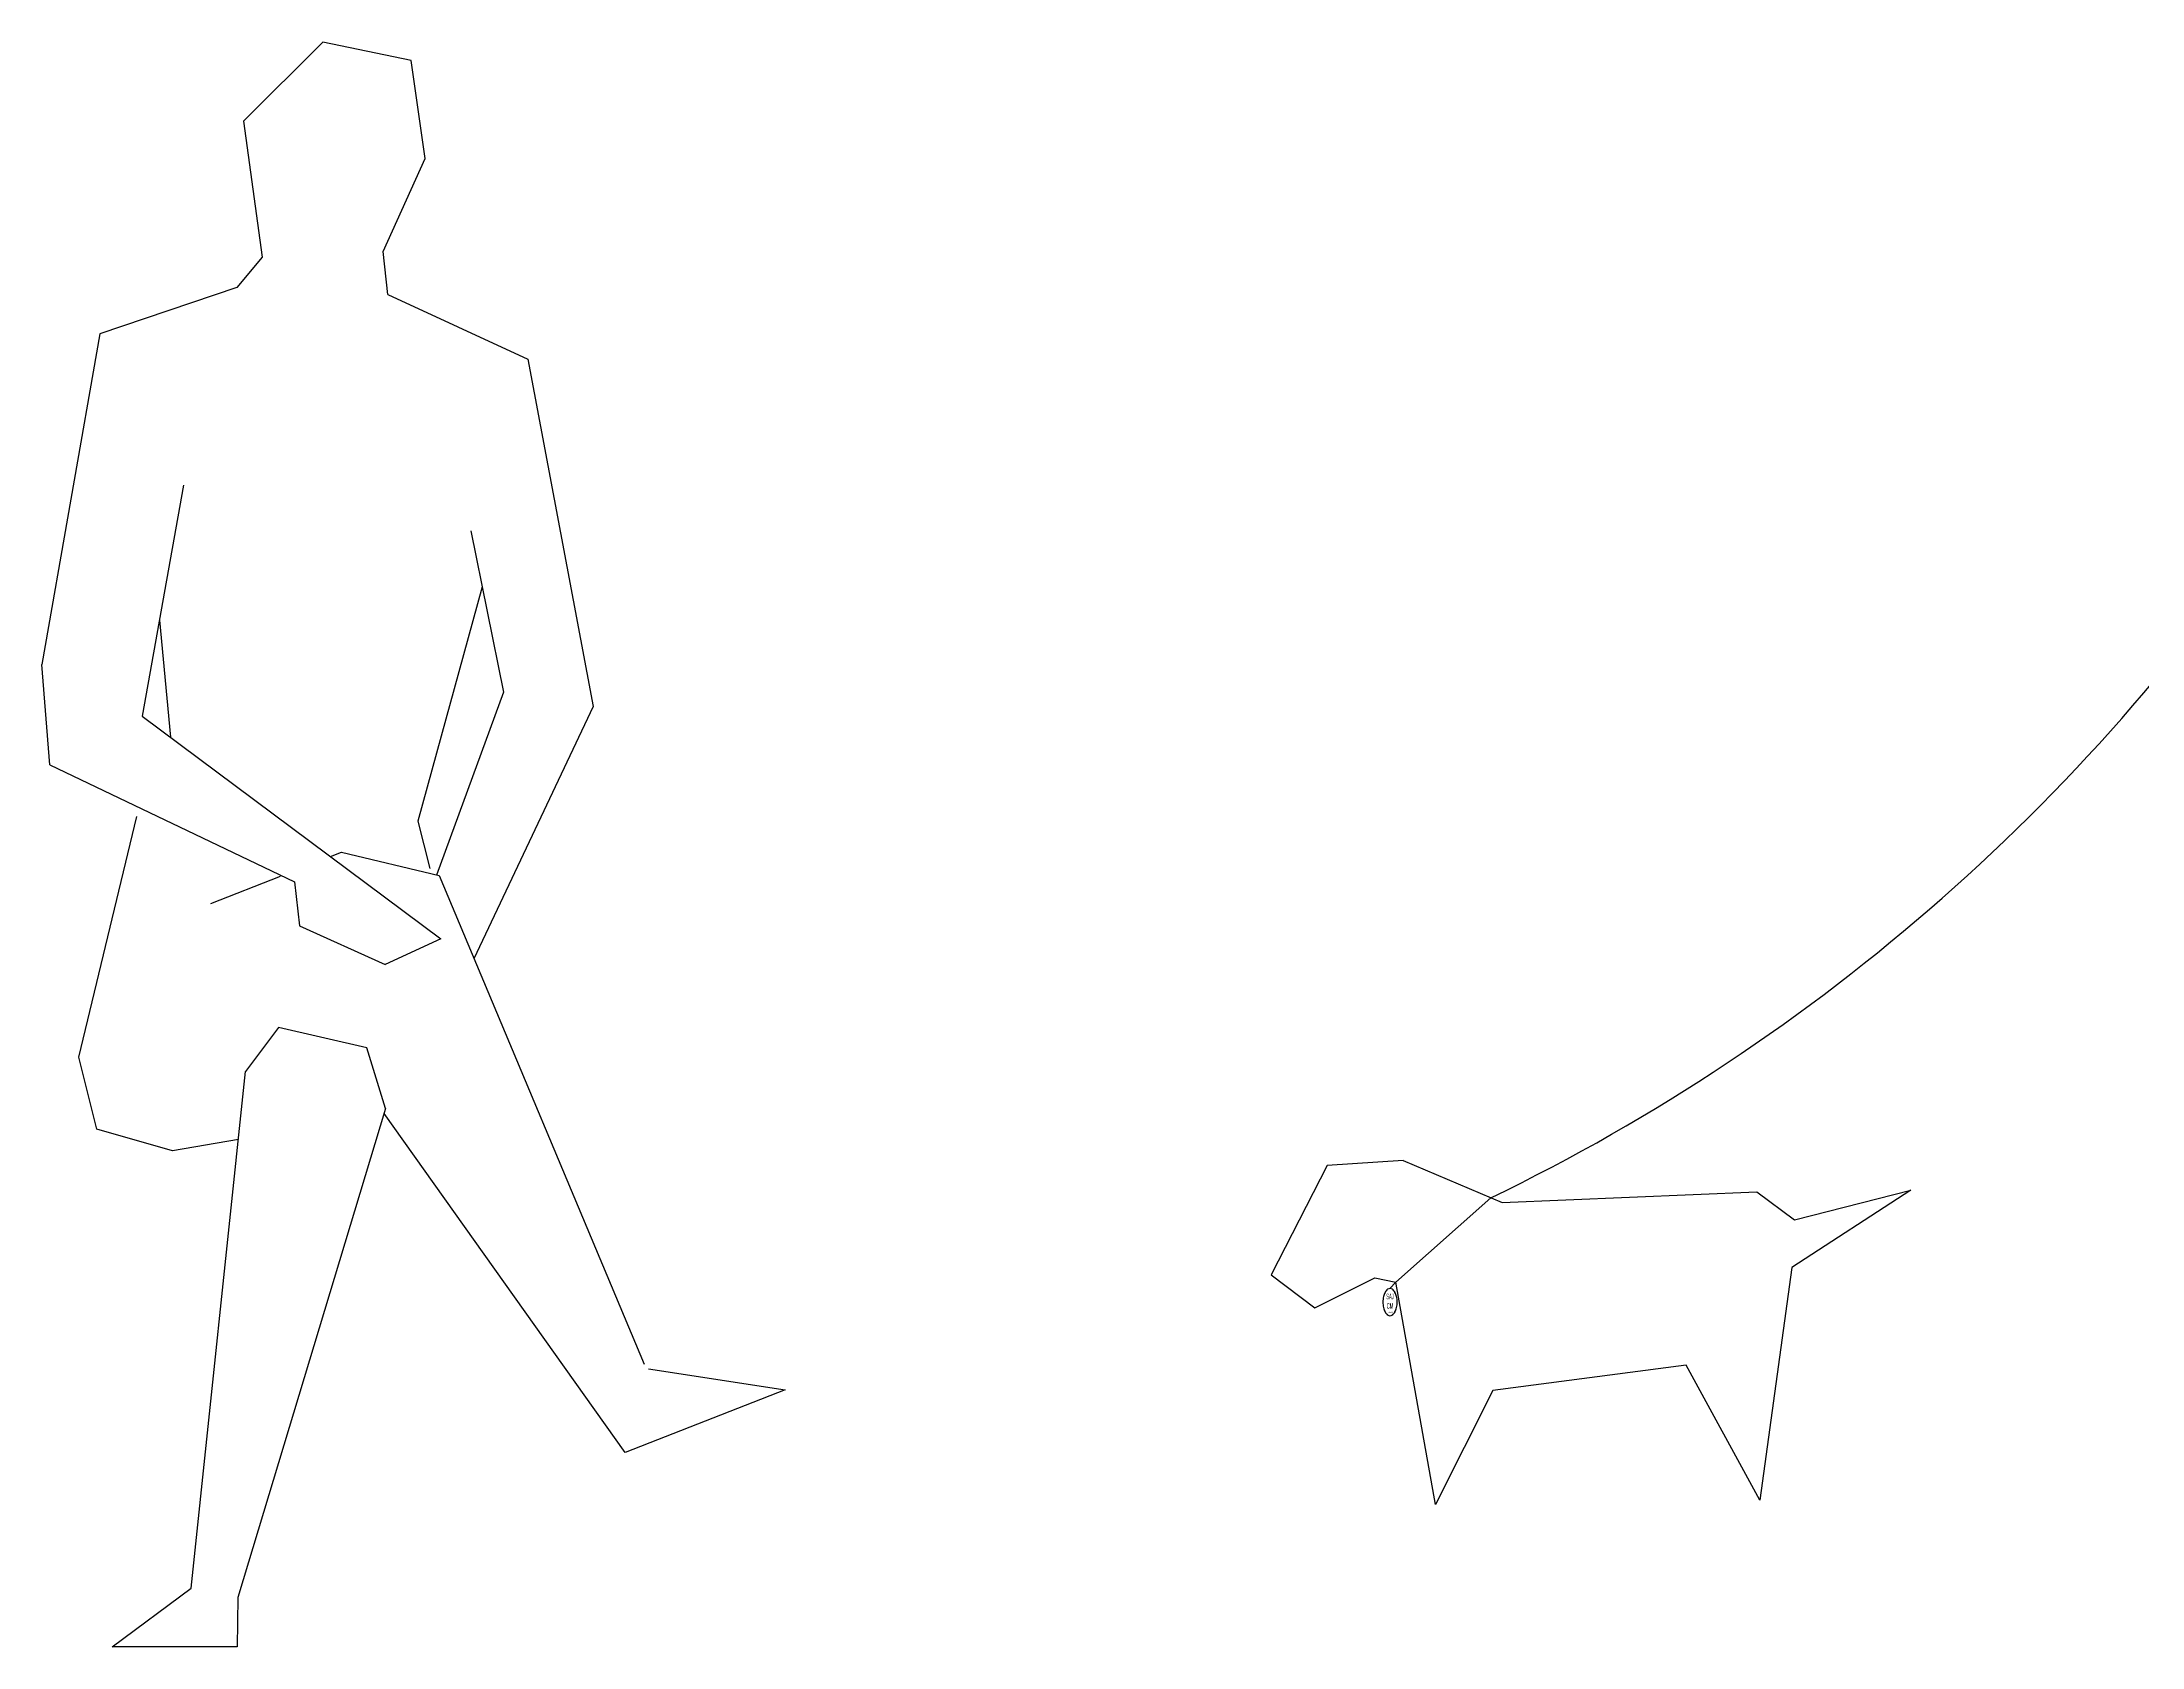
# Model space of a CAD drawing. Extents: x 116 to 135, y 123.1 to 129.1.
# Drawn here: x 131.03 to 132.75, y 123.938 to 125.253 of the extents above; entities that cross this region are included whole.
import ezdxf
from ezdxf.enums import TextEntityAlignment as Align

# ---------------------------------------------------------------- set-up
doc = ezdxf.new("R2010")
doc.units = 0
doc.layers.get('0').update_dxf_attribs({"linetype": 'CONTINUOUS'})

msp = doc.modelspace()

# ---------------------------------------------------------------- linework, layer by layer
for p, q in [((131.2596, 125.2529), (131.1947, 125.1881)), ((131.332, 125.2377), (131.2596, 125.2529)), ((131.3435, 125.1575), (131.332, 125.2377)), ((131.1947, 125.1881), (131.21, 125.0767)), ((131.3091, 125.0813), (131.3435, 125.1575)), ((131.3129, 125.0462), (131.3091, 125.0813)), ((131.21, 125.0767), (131.1893, 125.0517)), ((131.1893, 125.0517), (131.077, 125.0138)), ((131.3129, 125.0462), (131.4276, 124.993)), ((131.077, 125.0138), (131.0296, 124.7431)), ((131.4276, 124.993), (131.4811, 124.7085)), ((131.1454, 124.8898), (131.1118, 124.7006)), ((131.3809, 124.8525), (131.4076, 124.7205)), ((131.3902, 124.8067), (131.3374, 124.6147)), ((131.1258, 124.7793), (131.1348, 124.6834)), ((131.036, 124.6608), (131.0296, 124.7431)), ((131.4076, 124.7205), (131.3527, 124.5706)), ((131.4811, 124.7085), (131.3834, 124.502)), ((131.1118, 124.7006), (131.3564, 124.5184)), ((131.036, 124.6608), (131.2364, 124.565)), ((131.0597, 124.4213), (131.1072, 124.6185)), ((131.3374, 124.6147), (131.3472, 124.576)), ((131.266, 124.5857), (131.2748, 124.5892)), ((131.2748, 124.5892), (131.3549, 124.5701)), ((131.168, 124.5472), (131.2251, 124.5696)), ((131.2364, 124.565), (131.2404, 124.5291)), ((131.3549, 124.5701), (131.5227, 124.1699)), ((131.2404, 124.5291), (131.3106, 124.4973)), ((131.3564, 124.5184), (131.3106, 124.4973)), ((131.2233, 124.4457), (131.1964, 124.4098)), ((131.2958, 124.429), (131.2233, 124.4457)), ((131.3111, 124.3794), (131.2958, 124.429)), ((131.0746, 124.3625), (131.0597, 124.4213)), ((131.1519, 123.9865), (131.1964, 124.4098)), ((131.3111, 124.3794), (131.19, 123.9789)), ((131.5072, 124.0975), (131.3098, 124.3753)), ((131.1366, 124.3448), (131.0746, 124.3625)), ((131.1905, 124.3539), (131.1366, 124.3448)), ((132.0823, 124.3326), (132.0364, 124.243)), ((132.1445, 124.3368), (132.0823, 124.3326)), ((132.1445, 124.3368), (132.2255, 124.3023)), ((132.2255, 124.3023), (132.4341, 124.311)), ((132.4341, 124.311), (132.465, 124.2883)), ((132.5603, 124.3125), (132.4629, 124.2492)), ((132.465, 124.2883), (132.5603, 124.3125)), ((132.2163, 124.3062), (132.1385, 124.2372)), ((132.0364, 124.243), (132.0722, 124.2162)), ((132.0722, 124.2162), (132.1214, 124.2406)), ((132.1214, 124.2406), (132.1385, 124.2372)), ((132.4629, 124.2492), (132.4366, 124.0586)), ((132.1385, 124.2372), (132.1337, 124.232)), ((132.171, 124.0551), (132.1385, 124.2372)), ((132.3762, 124.1691), (132.2179, 124.1484)), ((132.4366, 124.0586), (132.3762, 124.1691)), ((131.5265, 124.1661), (131.6382, 124.149)), ((131.6382, 124.149), (131.5072, 124.0975)), ((132.2179, 124.1484), (132.171, 124.0551)), ((131.0871, 123.9383), (131.1519, 123.9865)), ((131.19, 123.9789), (131.1896, 123.9383)), ((131.1896, 123.9383), (131.0871, 123.9383))]:
    msp.add_line(p, q)
for centre, radius, start, end in [((131.5032, 125.7808), 1.638, 295.8077, 326.9504), ((132.1496, 124.2208), 0.0217, 167.9298, 180), ((132.1496, 124.2208), 0.0217, 180, 192.0702), ((132.1418, 124.2224), 0.0136, 152.6951, 167.9298), ((132.1368, 124.225), 0.00807, 128.742, 152.6951), ((132.1337, 124.2288), 0.00316, 90, 128.742), ((132.1337, 124.2288), 0.00316, 51.258, 90), ((132.1307, 124.225), 0.00807, 27.3049, 51.258), ((132.1257, 124.2224), 0.0136, 12.0702, 27.3049), ((132.1179, 124.2208), 0.0217, 0, 12.0702), ((132.1179, 124.2208), 0.0217, 347.9298, 360), ((132.1418, 124.2191), 0.0136, 192.0702, 207.3049), ((132.1368, 124.2165), 0.00807, 207.3049, 231.258), ((132.1337, 124.2127), 0.00316, 231.258, 270), ((132.1337, 124.2127), 0.00316, 270, 308.742), ((132.1307, 124.2165), 0.00807, 308.742, 332.6951), ((132.1257, 124.2191), 0.0136, 332.6951, 347.9298)]:
    msp.add_arc(centre, radius, start, end)

# ---------------------------------------------------------------- texts
for s, height, width, p, p2 in [('SAJ', 0.00466, 0.483939, (132.1307, 124.2231), (132.1368, 124.2231)), ('CM', 0.00466, 0.707696, (132.131, 124.2154), (132.1365, 124.2154)), ('24/5/89', 0.001, 0.591585, (132.1319, 124.212), (132.1359, 124.212))]:
    msp.add_text(s, height=height, dxfattribs=dict(width=width)).set_placement(p, p2, align=Align.FIT)

doc.saveas('drawing.dxf')
